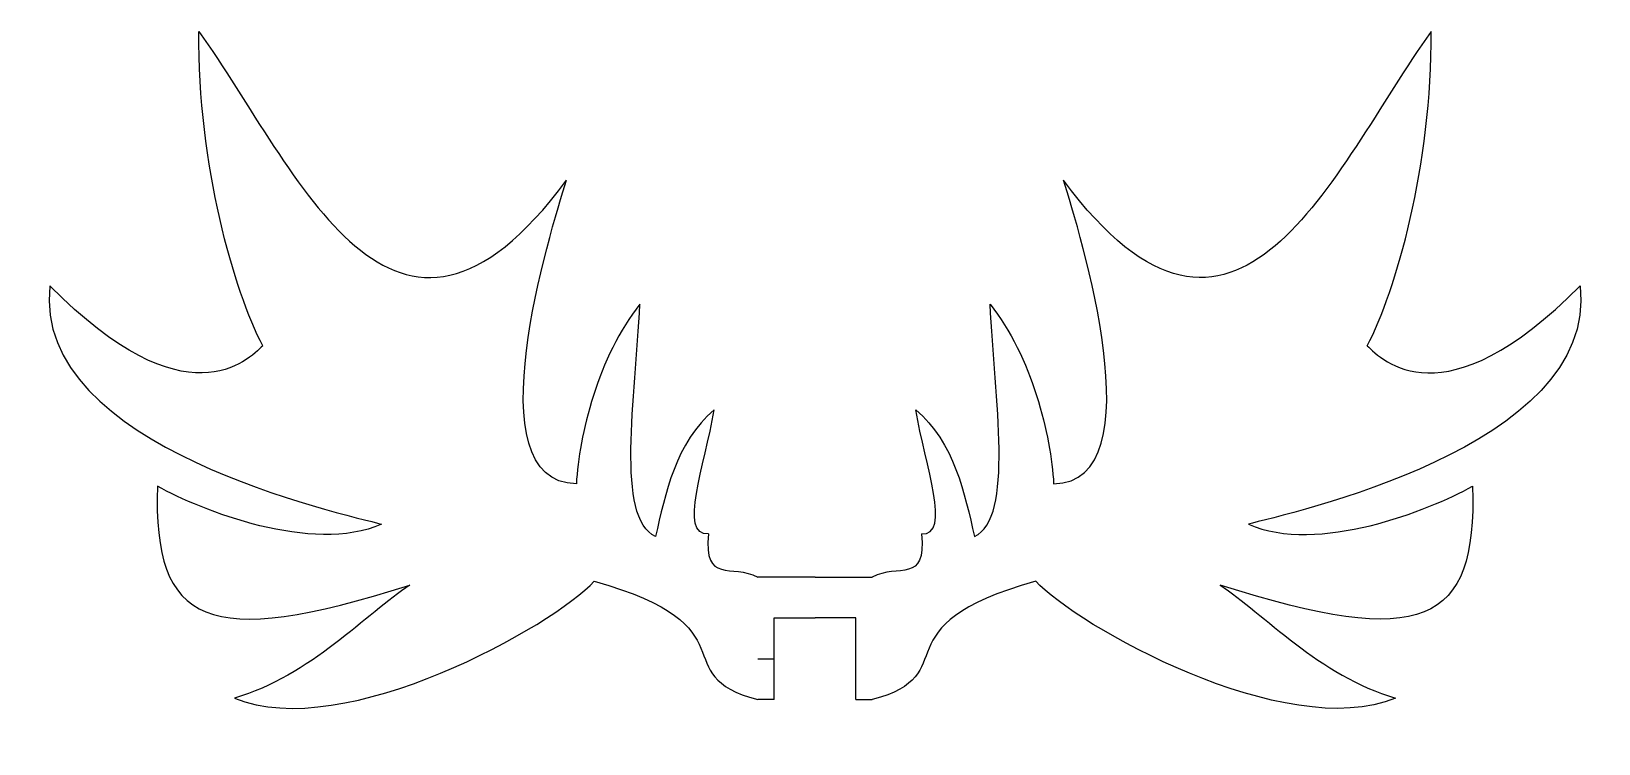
# Model space of a CAD drawing. Extents: x -96 to 96, y 17 to 104.
import ezdxf

# ---------------------------------------------------------------- set-up
doc = ezdxf.new("R2010")
doc.units = 0
doc.header["$MEASUREMENT"] = 0
doc.layers.add('MODELSKETCH_VISIBLE', color=7, linetype='CONTINUOUS')

msp = doc.modelspace()

# ---------------------------------------------------------------- linework, layer by layer
at = {"layer": 'MODELSKETCH_VISIBLE'}
for p, q in [((0, 37.4), (-7, 37.4)), ((0, 37.4), (7, 37.4)), ((-5, 22.4), (-5, 32.4)), ((-5, 32.4), (0, 32.4)), ((5, 32.4), (0, 32.4)), ((5, 22.4), (5, 32.4)), ((-7, 27.4), (-5, 27.4)), ((-5, 22.4), (-7, 22.4)), ((5, 22.4), (7, 22.4))]:
    msp.add_line(p, q, dxfattribs=at)
for points in [[(-67.67, 65.74), (-71.16, 72.38), (-75.62, 87.78), (-75.51, 104.23)], [(-75.51, 104.23), (-63.29, 87.13), (-51.71, 57.39), (-30.44, 86)], [(75.51, 104.23), (63.29, 87.13), (51.71, 57.39), (30.44, 86)], [(67.67, 65.74), (71.16, 72.38), (75.62, 87.78), (75.51, 104.23)], [(-29.24, 48.84), (-41.99, 48.91), (-32.4, 79.85), (-30.44, 86)], [(29.24, 48.84), (41.99, 48.91), (32.4, 79.85), (30.44, 86)], [(-93.75, 73.09), (-96.02, 53.08), (-57.47, 45.16), (-53.12, 43.88)], [(-67.67, 65.74), (-69.42, 64.01), (-77.03, 56.12), (-93.75, 73.09)], [(93.75, 73.09), (96.02, 53.08), (57.47, 45.16), (53.12, 43.88)], [(67.67, 65.74), (69.42, 64.01), (77.03, 56.12), (93.75, 73.09)], [(-21.45, 70.82), (-26.56, 64.49), (-28.95, 54.66), (-29.24, 48.84)], [(-19.54, 42.38), (-24.47, 44.65), (-22.01, 59.28), (-21.45, 70.82)], [(19.54, 42.38), (24.47, 44.65), (22.01, 59.28), (21.45, 70.82)], [(21.45, 70.82), (26.56, 64.49), (28.95, 54.66), (29.24, 48.84)], [(-12.35, 57.89), (-17.06, 53.95), (-18.36, 47.52), (-19.54, 42.38)], [(-13.04, 42.69), (-16.77, 42.45), (-13.51, 51.07), (-12.35, 57.89)], [(12.35, 57.89), (17.06, 53.95), (18.36, 47.52), (19.54, 42.38)], [(13.04, 42.69), (16.77, 42.45), (13.51, 51.07), (12.35, 57.89)], [(-80.58, 48.53), (-81.09, 31.56), (-74.5, 28.52), (-49.66, 36.42)], [(-53.12, 43.88), (-61.59, 40.17), (-75.23, 45.57), (-80.58, 48.53)], [(80.58, 48.53), (81.09, 31.56), (74.5, 28.52), (49.66, 36.42)], [(53.12, 43.88), (61.59, 40.17), (75.23, 45.57), (80.58, 48.53)], [(-13.04, 42.69), (-13.68, 36.52), (-10.21, 39.1), (-7, 37.4)], [(13.04, 42.69), (13.68, 36.52), (10.21, 39.1), (7, 37.4)], [(-71.14, 22.59), (-57.71, 17.01), (-31.92, 31.52), (-27.04, 36.92)], [(-27.04, 36.92), (-7.33, 31.31), (-18.62, 25.47), (-7, 22.4)], [(27.04, 36.92), (7.33, 31.31), (18.62, 25.47), (7, 22.4)], [(71.14, 22.59), (57.71, 17.01), (31.92, 31.52), (27.04, 36.92)], [(-49.66, 36.42), (-54.89, 32.99), (-61.83, 25.3), (-71.14, 22.59)], [(49.66, 36.42), (54.89, 32.99), (61.83, 25.3), (71.14, 22.59)]]:
    msp.add_open_spline(points, degree=3, dxfattribs=at)

doc.saveas('drawing.dxf')
